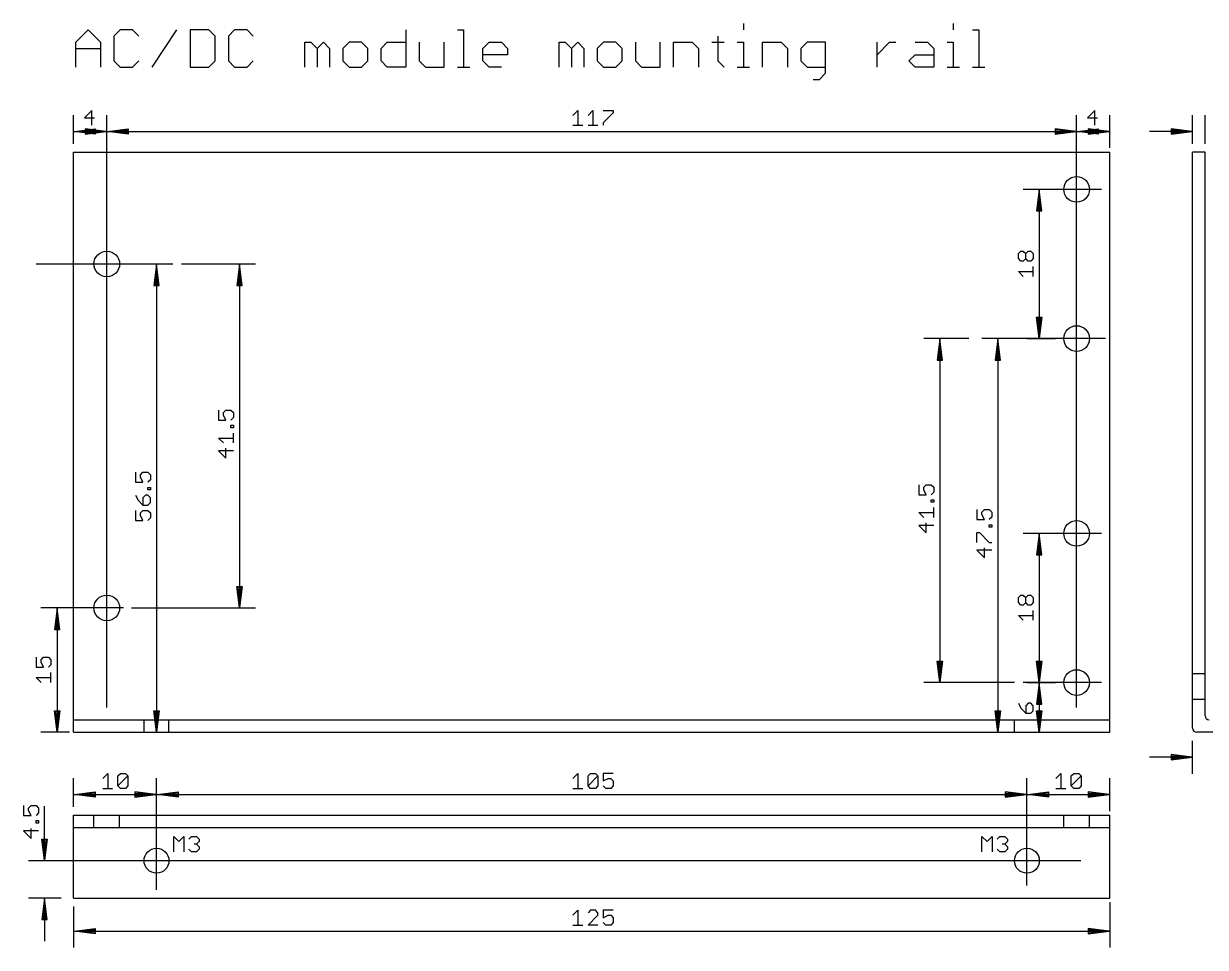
# Model space of a CAD drawing. Extents: x -16 to 648, y -52 to 442.
# Drawn here: x 314 to 456.5, y 279.1 to 390.5 of the extents above; entities that cross this region are included whole.
import ezdxf

# ---------------------------------------------------------------- set-up
doc = ezdxf.new("R2010")
doc.units = 0
doc.layers.add('20', color=7, linetype='CONTINUOUS')
doc.layers.add('47', color=2, linetype='CONTINUOUS')

msp = doc.modelspace()

# ---------------------------------------------------------------- linework, layer by layer
at = {"layer": '20'}
for p, q in [((320, 375), (445, 375)), ((320, 306.5), (320, 375)), ((445, 306.5), (445, 375)), ((455, 312.05), (455, 375)), ((456.5, 375), (455, 375)), ((456.5, 312.05), (456.5, 375)), ((455, 308.95), (455, 312.05)), ((456.5, 312.05), (455, 312.05)), ((456.5, 308.95), (456.5, 312.05)), ((456.5, 308.95), (455, 308.95)), ((455, 305.5), (455, 308.95)), ((456.5, 307), (456.5, 308.95)), ((320, 306.5), (328.5, 306.5)), ((320, 305), (320, 306.5)), ((328.5, 306.5), (331.5, 306.5)), ((328.5, 305), (328.5, 306.5)), ((331.5, 306.5), (433.5, 306.5)), ((331.5, 305), (331.5, 306.5)), ((433.5, 306.5), (436.5, 306.5)), ((433.5, 305), (433.5, 306.5)), ((436.5, 306.5), (445, 306.5)), ((436.5, 305), (436.5, 306.5)), ((445, 305), (445, 306.5)), ((320, 305), (328.5, 305)), ((328.5, 305), (331.5, 305)), ((331.5, 305), (433.5, 305)), ((433.5, 305), (436.5, 305)), ((436.5, 305), (445, 305)), ((459, 305), (455.5, 305)), ((320, 295), (322.45, 295)), ((320, 293.5), (320, 295)), ((322.45, 295), (325.55, 295)), ((322.45, 293.5), (322.45, 295)), ((325.55, 295), (439.45, 295)), ((325.55, 293.5), (325.55, 295)), ((439.45, 295), (442.55, 295)), ((439.45, 293.5), (439.45, 295)), ((442.55, 295), (445, 295)), ((442.55, 293.5), (442.55, 295)), ((445, 293.5), (445, 295)), ((320, 293.5), (322.45, 293.5)), ((320, 285), (320, 293.5)), ((322.45, 293.5), (325.55, 293.5)), ((325.55, 293.5), (439.45, 293.5)), ((439.45, 293.5), (442.55, 293.5)), ((442.55, 293.5), (445, 293.5)), ((445, 285), (445, 293.5)), ((320, 285), (445, 285))]:
    msp.add_line(p, q, dxfattribs=at)
for centre, radius in [((441, 370.5), 1.55), ((324, 361.5), 1.55), ((441, 352.5), 1.55), ((441, 329), 1.55), ((324, 320), 1.55), ((441, 311), 1.55), ((330, 289.5), 1.5), ((435, 289.5), 1.5)]:
    msp.add_circle(centre, radius, dxfattribs=at)
for centre in [(457, 307), (455.5, 305.5)]:
    msp.add_arc(centre, 0.5, 180, 270, dxfattribs=at)
at = {"layer": '47'}
for p, q in [((320.254, 388.2512), (321.7526, 389.7498)), ((321.7526, 389.7498), (323.2512, 388.2512)), ((325.6072, 389.7498), (324.8579, 389.0005)), ((327.1059, 389.7498), (325.6072, 389.7498)), ((327.8552, 389.0005), (327.1059, 389.7498)), ((329.4619, 385.254), (332.4591, 389.7498)), ((334.0658, 389.7498), (334.0658, 385.254)), ((336.3137, 389.7498), (334.0658, 389.7498)), ((337.063, 389.0005), (336.3137, 389.7498)), ((339.419, 389.7498), (338.6697, 389.0005)), ((340.9177, 389.7498), (339.419, 389.7498)), ((341.667, 389.0005), (340.9177, 389.7498)), ((360.0827, 389.7498), (360.0827, 385.254)), ((366.2933, 389.7498), (367.0427, 389.7498)), ((367.0427, 389.7498), (367.0427, 385.254)), ((400.8048, 390.4991), (400.8048, 389.7498)), ((426.1265, 390.4991), (426.1265, 389.7498)), ((428.4464, 389.7498), (429.1958, 389.7498)), ((429.1958, 389.7498), (429.1958, 385.254)), ((320.254, 385.254), (320.254, 388.2512)), ((323.2512, 388.2512), (323.2512, 385.254)), ((324.8579, 389.0005), (324.8579, 386.0033)), ((337.063, 386.0033), (337.063, 389.0005)), ((338.6697, 389.0005), (338.6697, 386.0033)), ((347.8776, 385.254), (347.8776, 388.2512)), ((347.8776, 388.2512), (348.6269, 388.2512)), ((348.6269, 388.2512), (349.3762, 387.5019)), ((349.3762, 387.5019), (350.1255, 388.2512)), ((350.1255, 388.2512), (350.8748, 387.5019)), ((353.2308, 388.2512), (352.4815, 387.5019)), ((354.7295, 388.2512), (353.2308, 388.2512)), ((355.4788, 387.5019), (354.7295, 388.2512)), ((357.0855, 387.5019), (357.8348, 388.2512)), ((357.8348, 388.2512), (360.0827, 388.2512)), ((361.6894, 388.2512), (361.6894, 386.0033)), ((364.6866, 385.254), (364.6866, 388.2512)), ((369.3626, 387.5019), (370.1119, 388.2512)), ((370.1119, 388.2512), (371.6106, 388.2512)), ((371.6106, 388.2512), (372.3599, 387.5019)), ((378.5705, 385.254), (378.5705, 388.2512)), ((378.5705, 388.2512), (379.3198, 388.2512)), ((379.3198, 388.2512), (380.0691, 387.5019)), ((380.0691, 387.5019), (380.8184, 388.2512)), ((380.8184, 388.2512), (381.5677, 387.5019)), ((383.9237, 388.2512), (383.1744, 387.5019)), ((385.4224, 388.2512), (383.9237, 388.2512)), ((386.1717, 387.5019), (385.4224, 388.2512)), ((387.7784, 388.2512), (387.7784, 386.0033)), ((390.7756, 385.254), (390.7756, 388.2512)), ((392.3823, 385.254), (392.3823, 388.2512)), ((392.3823, 388.2512), (394.6302, 388.2512)), ((394.6302, 388.2512), (395.3795, 387.5019)), ((396.9862, 388.2512), (398.4848, 388.2512)), ((397.7355, 389.0005), (397.7355, 386.0033)), ((400.0555, 388.2512), (400.8048, 388.2512)), ((400.8048, 388.2512), (400.8048, 385.254)), ((403.1248, 385.254), (403.1248, 388.2512)), ((403.1248, 388.2512), (405.3727, 388.2512)), ((405.3727, 388.2512), (406.122, 387.5019)), ((408.4781, 388.2512), (407.7287, 387.5019)), ((410.726, 388.2512), (408.4781, 388.2512)), ((410.726, 384.5047), (410.726, 388.2512)), ((416.9366, 385.254), (416.9366, 388.2512)), ((416.9366, 386.7526), (418.4352, 388.2512)), ((418.4352, 388.2512), (419.1845, 388.2512)), ((421.5225, 388.2512), (423.0211, 388.2512)), ((423.0211, 388.2512), (423.7705, 387.5019)), ((425.3772, 388.2512), (426.1265, 388.2512)), ((426.1265, 388.2512), (426.1265, 385.254)), ((320.254, 387.5019), (323.2512, 387.5019)), ((349.3762, 387.5019), (349.3762, 385.254)), ((350.8748, 387.5019), (350.8748, 385.254)), ((352.4815, 387.5019), (352.4815, 386.0033)), ((355.4788, 386.0033), (355.4788, 387.5019)), ((357.0855, 386.0033), (357.0855, 387.5019)), ((369.3626, 386.0033), (369.3626, 387.5019)), ((372.3599, 386.7526), (369.3626, 386.7526)), ((372.3599, 387.5019), (372.3599, 386.7526)), ((380.0691, 387.5019), (380.0691, 385.254)), ((381.5677, 387.5019), (381.5677, 385.254)), ((383.1744, 387.5019), (383.1744, 386.0033)), ((386.1717, 386.0033), (386.1717, 387.5019)), ((395.3795, 387.5019), (395.3795, 385.254)), ((406.122, 387.5019), (406.122, 385.254)), ((407.7287, 387.5019), (407.7287, 386.0033)), ((420.7732, 386.0033), (421.5225, 386.7526)), ((421.5225, 386.7526), (423.7705, 386.7526)), ((423.7705, 387.5019), (423.7705, 385.254)), ((324.8579, 386.0033), (325.6072, 385.254)), ((325.6072, 385.254), (327.1059, 385.254)), ((327.1059, 385.254), (327.8552, 386.0033)), ((334.0658, 385.254), (336.3137, 385.254)), ((336.3137, 385.254), (337.063, 386.0033)), ((338.6697, 386.0033), (339.419, 385.254)), ((339.419, 385.254), (340.9177, 385.254)), ((340.9177, 385.254), (341.667, 386.0033)), ((352.4815, 386.0033), (353.2308, 385.254)), ((353.2308, 385.254), (354.7295, 385.254)), ((354.7295, 385.254), (355.4788, 386.0033)), ((357.8348, 385.254), (357.0855, 386.0033)), ((360.0827, 385.254), (357.8348, 385.254)), ((361.6894, 386.0033), (362.4387, 385.254)), ((362.4387, 385.254), (364.6866, 385.254)), ((366.2933, 385.254), (367.792, 385.254)), ((370.1119, 385.254), (369.3626, 386.0033)), ((371.6106, 385.254), (370.1119, 385.254)), ((383.1744, 386.0033), (383.9237, 385.254)), ((383.9237, 385.254), (385.4224, 385.254)), ((385.4224, 385.254), (386.1717, 386.0033)), ((387.7784, 386.0033), (388.5277, 385.254)), ((388.5277, 385.254), (390.7756, 385.254)), ((397.7355, 386.0033), (398.4848, 385.254)), ((400.0555, 385.254), (401.5541, 385.254)), ((407.7287, 386.0033), (408.4781, 385.254)), ((408.4781, 385.254), (410.726, 385.254)), ((421.5225, 385.254), (420.7732, 386.0033)), ((423.7705, 385.254), (421.5225, 385.254)), ((425.3772, 385.254), (426.8758, 385.254)), ((428.4464, 385.254), (429.9451, 385.254)), ((409.2274, 383.7554), (409.9767, 383.7554)), ((409.9767, 383.7554), (410.726, 384.5047)), ((320, 376), (320, 379.45)), ((322.2064, 380.0299), (321.3072, 379.1308)), ((322.2064, 378.2316), (322.2064, 380.0299)), ((324, 308), (324, 379.45)), ((324, 377), (324, 379.45)), ((380.2139, 379.4305), (380.8134, 380.0299)), ((380.8134, 380.0299), (380.8134, 378.2316)), ((382.0555, 379.4305), (382.6549, 380.0299)), ((382.6549, 380.0299), (382.6549, 378.2316)), ((383.8971, 380.0299), (385.096, 380.0299)), ((385.096, 379.7302), (383.8971, 378.5313)), ((385.096, 380.0299), (385.096, 379.7302)), ((441, 308), (441, 379.45)), ((441, 376), (441, 379.45)), ((443.2064, 380.0299), (442.3072, 379.1308)), ((443.2064, 378.2316), (443.2064, 380.0299)), ((445, 375.5), (445, 379.45)), ((455, 376), (455, 379.45)), ((456.5, 376), (456.5, 379.45)), ((320.065, 377.5), (322.6, 377.8192)), ((321.3072, 379.1308), (322.5061, 379.1308)), ((323.935, 377.5), (321.4, 377.8192)), ((321.4, 377.8192), (321.4, 377.1808)), ((322.6, 377.8192), (322.6, 377.1808)), ((324.065, 377.5), (326.6, 377.8192)), ((326.6, 377.8192), (326.6, 377.1808)), ((380.2139, 378.2316), (381.4128, 378.2316)), ((382.0555, 378.2316), (383.2544, 378.2316)), ((383.8971, 378.5313), (383.8971, 378.2316)), ((440.935, 377.5), (438.4, 377.8192)), ((438.4, 377.8192), (438.4, 377.1808)), ((441.065, 377.5), (443.6, 377.8192)), ((442.3072, 379.1308), (443.5061, 379.1308)), ((444.935, 377.5), (442.4, 377.8192)), ((442.4, 377.8192), (442.4, 377.1808)), ((443.6, 377.8192), (443.6, 377.1808)), ((454.935, 377.5), (452.4, 377.8192)), ((452.4, 377.8192), (452.4, 377.1808)), ((320.065, 377.5), (322.6, 377.76)), ((320.065, 377.5), (322.6, 377.63)), ((320.065, 377.5), (323.935, 377.5)), ((322.6, 377.1808), (320.065, 377.5)), ((322.6, 377.37), (320.065, 377.5)), ((322.6, 377.24), (320.065, 377.5)), ((323.935, 377.5), (321.4, 377.76)), ((323.935, 377.5), (321.4, 377.63)), ((321.4, 377.1808), (323.935, 377.5)), ((321.4, 377.37), (323.935, 377.5)), ((321.4, 377.24), (323.935, 377.5)), ((324.065, 377.5), (326.6, 377.76)), ((324.065, 377.5), (326.6, 377.63)), ((324.065, 377.5), (440.935, 377.5)), ((326.6, 377.1808), (324.065, 377.5)), ((326.6, 377.37), (324.065, 377.5)), ((326.6, 377.24), (324.065, 377.5)), ((440.935, 377.5), (438.4, 377.76)), ((440.935, 377.5), (438.4, 377.63)), ((438.4, 377.1808), (440.935, 377.5)), ((438.4, 377.37), (440.935, 377.5)), ((438.4, 377.24), (440.935, 377.5)), ((441.065, 377.5), (443.6, 377.76)), ((441.065, 377.5), (443.6, 377.63)), ((441.065, 377.5), (444.935, 377.5)), ((443.6, 377.1808), (441.065, 377.5)), ((443.6, 377.37), (441.065, 377.5)), ((443.6, 377.24), (441.065, 377.5)), ((444.935, 377.5), (442.4, 377.76)), ((444.935, 377.5), (442.4, 377.63)), ((442.4, 377.1808), (444.935, 377.5)), ((442.4, 377.37), (444.935, 377.5)), ((442.4, 377.24), (444.935, 377.5)), ((454.935, 377.5), (449.8, 377.5)), ((454.935, 377.5), (452.4, 377.76)), ((454.935, 377.5), (452.4, 377.63)), ((452.4, 377.1808), (454.935, 377.5)), ((452.4, 377.37), (454.935, 377.5)), ((452.4, 377.24), (454.935, 377.5)), ((444, 370.5), (434.55, 370.5)), ((436.5, 370.435), (436.1808, 367.9)), ((436.5, 370.435), (436.24, 367.9)), ((436.5, 370.435), (436.37, 367.9)), ((436.5, 370.435), (436.5, 352.565)), ((436.8192, 367.9), (436.5, 370.435)), ((436.63, 367.9), (436.5, 370.435)), ((436.76, 367.9), (436.5, 370.435)), ((436.1808, 367.9), (436.8192, 367.9)), ((433.9701, 362.7491), (434.2698, 363.0488)), ((433.9701, 362.1496), (433.9701, 362.7491)), ((434.2698, 361.8499), (433.9701, 362.1496)), ((434.2698, 363.0488), (434.5695, 363.0488)), ((434.5695, 363.0488), (434.8692, 362.7491)), ((434.8692, 362.1496), (434.5695, 361.8499)), ((434.8692, 362.7491), (435.169, 363.0488)), ((434.8692, 362.1496), (434.8692, 362.7491)), ((435.169, 361.8499), (434.8692, 362.1496)), ((435.169, 363.0488), (435.4687, 363.0488)), ((435.4687, 363.0488), (435.7684, 362.7491)), ((435.7684, 362.1496), (435.4687, 361.8499)), ((435.7684, 362.7491), (435.7684, 362.1496)), ((315.5, 361.5), (331.95, 361.5)), ((330, 361.435), (329.6808, 358.9)), ((330, 361.435), (329.74, 358.9)), ((330, 361.435), (329.87, 358.9)), ((330, 361.435), (330, 305.065)), ((330.3192, 358.9), (330, 361.435)), ((330.13, 358.9), (330, 361.435)), ((330.26, 358.9), (330, 361.435)), ((333, 361.5), (341.95, 361.5)), ((340, 361.435), (339.6808, 358.9)), ((340, 361.435), (339.74, 358.9)), ((340, 361.435), (339.87, 358.9)), ((340, 361.435), (340, 320.065)), ((340.3192, 358.9), (340, 361.435)), ((340.13, 358.9), (340, 361.435)), ((340.26, 358.9), (340, 361.435)), ((434.5695, 361.8499), (434.2698, 361.8499)), ((435.4687, 361.8499), (435.169, 361.8499)), ((435.7684, 360.0083), (435.7684, 361.2072)), ((434.5695, 360.0083), (433.9701, 360.6078)), ((433.9701, 360.6078), (435.7684, 360.6078)), ((329.6808, 358.9), (330.3192, 358.9)), ((339.6808, 358.9), (340.3192, 358.9)), ((436.5, 352.565), (436.1808, 355.1)), ((436.1808, 355.1), (436.8192, 355.1)), ((436.5, 352.565), (436.24, 355.1)), ((436.5, 352.565), (436.37, 355.1)), ((436.8192, 355.1), (436.5, 352.565)), ((436.63, 355.1), (436.5, 352.565)), ((436.76, 355.1), (436.5, 352.565)), ((428, 352.5), (422.55, 352.5)), ((424.5, 352.435), (424.1808, 349.9)), ((424.5, 352.435), (424.24, 349.9)), ((424.5, 352.435), (424.37, 349.9)), ((424.5, 352.435), (424.5, 311.065)), ((424.8192, 349.9), (424.5, 352.435)), ((424.63, 349.9), (424.5, 352.435)), ((424.76, 349.9), (424.5, 352.435)), ((444.5, 352.5), (429.55, 352.5)), ((431.5, 352.435), (431.1808, 349.9)), ((431.5, 352.435), (431.24, 349.9)), ((431.5, 352.435), (431.37, 349.9)), ((431.5, 352.435), (431.5, 305.065)), ((431.8192, 349.9), (431.5, 352.435)), ((431.63, 349.9), (431.5, 352.435)), ((431.76, 349.9), (431.5, 352.435)), ((435, 352.5), (438.45, 352.5)), ((424.1808, 349.9), (424.8192, 349.9)), ((431.1808, 349.9), (431.8192, 349.9)), ((337.4701, 343.8651), (337.4701, 342.6662)), ((338.0695, 343.5654), (338.3692, 343.8651)), ((338.3692, 343.8651), (338.9687, 343.8651)), ((338.9687, 343.8651), (339.2684, 343.5654)), ((337.4701, 342.6662), (338.3692, 342.6662)), ((338.0695, 343.2656), (338.0695, 343.5654)), ((338.3692, 342.6662), (338.0695, 343.2656)), ((339.2684, 342.9659), (338.9687, 342.6662)), ((339.2684, 343.5654), (339.2684, 342.9659)), ((338.9687, 341.7454), (338.9687, 342.0451)), ((338.9687, 342.0451), (339.2684, 342.0451)), ((339.2684, 341.7454), (338.9687, 341.7454)), ((339.2684, 342.0451), (339.2684, 341.7454)), ((339.2684, 339.9038), (339.2684, 341.1027)), ((338.0695, 339.9038), (337.4701, 340.5033)), ((337.4701, 340.5033), (339.2684, 340.5033)), ((339.2684, 338.9614), (337.4701, 338.9614)), ((337.4701, 338.9614), (338.3692, 338.0623)), ((338.3692, 338.0623), (338.3692, 339.2612)), ((327.4701, 336.3651), (327.4701, 335.1662)), ((327.4701, 335.1662), (328.3692, 335.1662)), ((328.0695, 336.0654), (328.3692, 336.3651)), ((328.0695, 335.7656), (328.0695, 336.0654)), ((328.3692, 335.1662), (328.0695, 335.7656)), ((328.3692, 336.3651), (328.9687, 336.3651)), ((328.9687, 336.3651), (329.2684, 336.0654)), ((329.2684, 335.4659), (328.9687, 335.1662)), ((329.2684, 336.0654), (329.2684, 335.4659)), ((327.4701, 333.6027), (327.7698, 333.0033)), ((328.669, 333.6027), (328.3692, 333.303)), ((328.9687, 333.6027), (328.669, 333.6027)), ((328.9687, 334.2454), (328.9687, 334.5451)), ((328.9687, 334.5451), (329.2684, 334.5451)), ((329.2684, 334.2454), (328.9687, 334.2454)), ((329.2684, 333.303), (328.9687, 333.6027)), ((329.2684, 334.5451), (329.2684, 334.2454)), ((421.9701, 334.8651), (421.9701, 333.6662)), ((421.9701, 333.6662), (422.8692, 333.6662)), ((422.5695, 334.5654), (422.8692, 334.8651)), ((422.5695, 334.2656), (422.5695, 334.5654)), ((422.8692, 333.6662), (422.5695, 334.2656)), ((422.8692, 334.8651), (423.4687, 334.8651)), ((423.4687, 334.8651), (423.7684, 334.5654)), ((423.7684, 333.9659), (423.4687, 333.6662)), ((423.7684, 334.5654), (423.7684, 333.9659)), ((327.7698, 333.0033), (328.3692, 332.4038)), ((328.3692, 333.303), (328.3692, 332.4038)), ((328.3692, 332.4038), (328.9687, 332.4038)), ((328.9687, 332.4038), (329.2684, 332.7036)), ((329.2684, 332.7036), (329.2684, 333.303)), ((423.4687, 332.7454), (423.4687, 333.0451)), ((423.4687, 333.0451), (423.7684, 333.0451)), ((423.7684, 332.7454), (423.4687, 332.7454)), ((423.7684, 333.0451), (423.7684, 332.7454)), ((327.4701, 331.7612), (327.4701, 330.5623)), ((328.0695, 331.4614), (328.3692, 331.7612)), ((328.0695, 331.1617), (328.0695, 331.4614)), ((328.3692, 330.5623), (328.0695, 331.1617)), ((328.3692, 331.7612), (328.9687, 331.7612)), ((328.9687, 331.7612), (329.2684, 331.4614)), ((329.2684, 330.862), (328.9687, 330.5623)), ((329.2684, 331.4614), (329.2684, 330.862)), ((422.5695, 330.9038), (421.9701, 331.5033)), ((421.9701, 331.5033), (423.7684, 331.5033)), ((423.7684, 330.9038), (423.7684, 332.1027)), ((428.9701, 331.8651), (428.9701, 330.6662)), ((429.5695, 331.5654), (429.8692, 331.8651)), ((429.5695, 331.2656), (429.5695, 331.5654)), ((429.8692, 330.6662), (429.5695, 331.2656)), ((429.8692, 331.8651), (430.4687, 331.8651)), ((430.4687, 331.8651), (430.7684, 331.5654)), ((430.7684, 330.9659), (430.4687, 330.6662)), ((430.7684, 331.5654), (430.7684, 330.9659)), ((327.4701, 330.5623), (328.3692, 330.5623)), ((423.7684, 329.9614), (421.9701, 329.9614)), ((421.9701, 329.9614), (422.8692, 329.0623)), ((422.8692, 329.0623), (422.8692, 330.2612)), ((428.9701, 330.6662), (429.8692, 330.6662)), ((430.4687, 329.7454), (430.4687, 330.0451)), ((430.4687, 330.0451), (430.7684, 330.0451)), ((430.7684, 329.7454), (430.4687, 329.7454)), ((430.7684, 330.0451), (430.7684, 329.7454)), ((428.9701, 327.9038), (428.9701, 329.1027)), ((428.9701, 329.1027), (429.2698, 329.1027)), ((429.2698, 329.1027), (430.4687, 327.9038)), ((430.4687, 327.9038), (430.7684, 327.9038)), ((444, 329), (434.55, 329)), ((436.5, 328.935), (436.1808, 326.4)), ((436.5, 328.935), (436.24, 326.4)), ((436.5, 328.935), (436.37, 326.4)), ((436.5, 328.935), (436.5, 311.065)), ((436.8192, 326.4), (436.5, 328.935)), ((436.63, 326.4), (436.5, 328.935)), ((436.76, 326.4), (436.5, 328.935)), ((430.7684, 326.9614), (428.9701, 326.9614)), ((428.9701, 326.9614), (429.8692, 326.0623)), ((429.8692, 326.0623), (429.8692, 327.2612)), ((436.1808, 326.4), (436.8192, 326.4)), ((340, 320.065), (339.6808, 322.6)), ((339.6808, 322.6), (340.3192, 322.6)), ((340, 320.065), (339.74, 322.6)), ((340, 320.065), (339.87, 322.6)), ((340.3192, 322.6), (340, 320.065)), ((340.13, 322.6), (340, 320.065)), ((340.26, 322.6), (340, 320.065)), ((433.9701, 321.2491), (434.2698, 321.5488)), ((433.9701, 320.6496), (433.9701, 321.2491)), ((434.2698, 321.5488), (434.5695, 321.5488)), ((434.5695, 321.5488), (434.8692, 321.2491)), ((434.8692, 321.2491), (435.169, 321.5488)), ((434.8692, 320.6496), (434.8692, 321.2491)), ((435.169, 321.5488), (435.4687, 321.5488)), ((435.4687, 321.5488), (435.7684, 321.2491)), ((435.7684, 321.2491), (435.7684, 320.6496)), ((326, 320), (316.05, 320)), ((318, 319.935), (317.6808, 317.4)), ((318, 319.935), (317.74, 317.4)), ((318, 319.935), (317.87, 317.4)), ((318, 319.935), (318, 305.065)), ((318.3192, 317.4), (318, 319.935)), ((318.13, 317.4), (318, 319.935)), ((318.26, 317.4), (318, 319.935)), ((327, 320), (341.95, 320)), ((434.2698, 320.3499), (433.9701, 320.6496)), ((434.5695, 320.3499), (434.2698, 320.3499)), ((434.8692, 320.6496), (434.5695, 320.3499)), ((435.169, 320.3499), (434.8692, 320.6496)), ((435.4687, 320.3499), (435.169, 320.3499)), ((435.7684, 320.6496), (435.4687, 320.3499)), ((435.7684, 318.5083), (435.7684, 319.7072)), ((434.5695, 318.5083), (433.9701, 319.1078)), ((433.9701, 319.1078), (435.7684, 319.1078)), ((317.6808, 317.4), (318.3192, 317.4)), ((315.4701, 314.0488), (315.4701, 312.8499)), ((316.0695, 313.7491), (316.3692, 314.0488)), ((316.0695, 313.4494), (316.0695, 313.7491)), ((316.3692, 314.0488), (316.9687, 314.0488)), ((316.9687, 314.0488), (317.2684, 313.7491)), ((317.2684, 313.7491), (317.2684, 313.1496)), ((315.4701, 312.8499), (316.3692, 312.8499)), ((316.3692, 312.8499), (316.0695, 313.4494)), ((317.2684, 313.1496), (316.9687, 312.8499)), ((424.5, 311.065), (424.1808, 313.6)), ((424.1808, 313.6), (424.8192, 313.6)), ((424.5, 311.065), (424.24, 313.6)), ((424.5, 311.065), (424.37, 313.6)), ((424.8192, 313.6), (424.5, 311.065)), ((424.63, 313.6), (424.5, 311.065)), ((424.76, 313.6), (424.5, 311.065)), ((436.5, 311.065), (436.1808, 313.6)), ((436.1808, 313.6), (436.8192, 313.6)), ((436.5, 311.065), (436.24, 313.6)), ((436.5, 311.065), (436.37, 313.6)), ((436.8192, 313.6), (436.5, 311.065)), ((436.63, 313.6), (436.5, 311.065)), ((436.76, 313.6), (436.5, 311.065)), ((316.0695, 311.0083), (315.4701, 311.6078)), ((315.4701, 311.6078), (317.2684, 311.6078)), ((317.2684, 311.0083), (317.2684, 312.2072)), ((433.5, 311), (422.55, 311)), ((444, 311), (434.55, 311)), ((435, 311), (438.45, 311)), ((436.5, 310.935), (436.1808, 308.4)), ((436.5, 310.935), (436.24, 308.4)), ((436.5, 310.935), (436.37, 308.4)), ((436.5, 310.935), (436.5, 305.065)), ((436.8192, 308.4), (436.5, 310.935)), ((436.63, 308.4), (436.5, 310.935)), ((436.76, 308.4), (436.5, 310.935)), ((433.9701, 308.5061), (434.2698, 307.9066)), ((435.169, 308.5061), (434.8692, 308.2064)), ((434.8692, 308.2064), (434.8692, 307.3072)), ((435.4687, 308.5061), (435.169, 308.5061)), ((435.7684, 308.2064), (435.4687, 308.5061)), ((435.7684, 307.6069), (435.7684, 308.2064)), ((436.1808, 308.4), (436.8192, 308.4)), ((318, 305.065), (317.6808, 307.6)), ((317.6808, 307.6), (318.3192, 307.6)), ((318, 305.065), (317.74, 307.6)), ((318, 305.065), (317.87, 307.6)), ((318.3192, 307.6), (318, 305.065)), ((318.13, 307.6), (318, 305.065)), ((318.26, 307.6), (318, 305.065)), ((330, 305.065), (329.6808, 307.6)), ((329.6808, 307.6), (330.3192, 307.6)), ((330, 305.065), (329.74, 307.6)), ((330, 305.065), (329.87, 307.6)), ((330.3192, 307.6), (330, 305.065)), ((330.13, 307.6), (330, 305.065)), ((330.26, 307.6), (330, 305.065)), ((431.5, 305.065), (431.1808, 307.6)), ((431.1808, 307.6), (431.8192, 307.6)), ((431.5, 305.065), (431.24, 307.6)), ((431.5, 305.065), (431.37, 307.6)), ((431.8192, 307.6), (431.5, 305.065)), ((431.63, 307.6), (431.5, 305.065)), ((431.76, 307.6), (431.5, 305.065)), ((434.2698, 307.9066), (434.8692, 307.3072)), ((434.8692, 307.3072), (435.4687, 307.3072)), ((435.4687, 307.3072), (435.7684, 307.6069)), ((436.5, 305.065), (436.1808, 307.6)), ((436.1808, 307.6), (436.8192, 307.6)), ((436.5, 305.065), (436.24, 307.6)), ((436.5, 305.065), (436.37, 307.6)), ((436.8192, 307.6), (436.5, 305.065)), ((436.63, 307.6), (436.5, 305.065)), ((436.76, 307.6), (436.5, 305.065)), ((319.5, 305), (316.05, 305)), ((328.5, 305), (331.95, 305)), ((430, 305), (433.45, 305)), ((435.5, 305), (438.45, 305)), ((455, 300), (455, 303.95)), ((454.935, 302), (452.4, 302.3192)), ((452.4, 302.3192), (452.4, 301.6808)), ((454.935, 302), (452.4, 302.26)), ((454.935, 302), (449.8, 302)), ((454.935, 302), (452.4, 302.13)), ((452.4, 301.6808), (454.935, 302)), ((452.4, 301.87), (454.935, 302)), ((452.4, 301.74), (454.935, 302)), ((320, 296), (320, 299.45)), ((323.5083, 299.4305), (324.1078, 300.0299)), ((324.1078, 300.0299), (324.1078, 298.2316)), ((325.3499, 299.7302), (325.6496, 300.0299)), ((325.3499, 298.5313), (325.3499, 299.7302)), ((325.3499, 298.5313), (326.5488, 299.7302)), ((325.6496, 300.0299), (326.2491, 300.0299)), ((326.2491, 300.0299), (326.5488, 299.7302)), ((326.5488, 299.7302), (326.5488, 298.5313)), ((330, 286), (330, 299.45)), ((330, 296), (330, 299.45)), ((380.2139, 299.4305), (380.8134, 300.0299)), ((380.8134, 300.0299), (380.8134, 298.2316)), ((382.0555, 299.7302), (382.3552, 300.0299)), ((382.0555, 298.5313), (382.0555, 299.7302)), ((382.0555, 298.5313), (383.2544, 299.7302)), ((382.3552, 300.0299), (382.9547, 300.0299)), ((382.9547, 300.0299), (383.2544, 299.7302)), ((383.2544, 299.7302), (383.2544, 298.5313)), ((385.096, 300.0299), (383.8971, 300.0299)), ((383.8971, 300.0299), (383.8971, 299.1308)), ((383.8971, 299.1308), (384.4965, 299.4305)), ((384.4965, 299.4305), (384.7962, 299.4305)), ((384.7962, 299.4305), (385.096, 299.1308)), ((435, 286.5), (435, 299.45)), ((435, 288), (435, 299.45)), ((438.5083, 299.4305), (439.1078, 300.0299)), ((439.1078, 300.0299), (439.1078, 298.2316)), ((440.3499, 299.7302), (440.6496, 300.0299)), ((440.3499, 298.5313), (440.3499, 299.7302)), ((440.3499, 298.5313), (441.5488, 299.7302)), ((440.6496, 300.0299), (441.2491, 300.0299)), ((441.2491, 300.0299), (441.5488, 299.7302)), ((441.5488, 299.7302), (441.5488, 298.5313)), ((445, 295.5), (445, 299.45)), ((323.5083, 298.2316), (324.7072, 298.2316)), ((325.6496, 298.2316), (325.3499, 298.5313)), ((326.2491, 298.2316), (325.6496, 298.2316)), ((326.5488, 298.5313), (326.2491, 298.2316)), ((380.2139, 298.2316), (381.4128, 298.2316)), ((382.3552, 298.2316), (382.0555, 298.5313)), ((382.9547, 298.2316), (382.3552, 298.2316)), ((383.2544, 298.5313), (382.9547, 298.2316)), ((384.1968, 298.2316), (383.8971, 298.5313)), ((384.7962, 298.2316), (384.1968, 298.2316)), ((385.096, 298.5313), (384.7962, 298.2316)), ((385.096, 299.1308), (385.096, 298.5313)), ((438.5083, 298.2316), (439.7072, 298.2316)), ((440.6496, 298.2316), (440.3499, 298.5313)), ((441.2491, 298.2316), (440.6496, 298.2316)), ((441.5488, 298.5313), (441.2491, 298.2316)), ((320.065, 297.5), (322.6, 297.8192)), ((320.065, 297.5), (322.6, 297.76)), ((320.065, 297.5), (322.6, 297.63)), ((320.065, 297.5), (329.935, 297.5)), ((322.6, 297.1808), (320.065, 297.5)), ((322.6, 297.37), (320.065, 297.5)), ((322.6, 297.24), (320.065, 297.5)), ((322.6, 297.8192), (322.6, 297.1808)), ((329.935, 297.5), (327.4, 297.8192)), ((327.4, 297.8192), (327.4, 297.1808)), ((329.935, 297.5), (327.4, 297.76)), ((329.935, 297.5), (327.4, 297.63)), ((327.4, 297.1808), (329.935, 297.5)), ((327.4, 297.37), (329.935, 297.5)), ((327.4, 297.24), (329.935, 297.5)), ((330.065, 297.5), (332.6, 297.8192)), ((330.065, 297.5), (332.6, 297.76)), ((330.065, 297.5), (332.6, 297.63)), ((330.065, 297.5), (434.935, 297.5)), ((332.6, 297.1808), (330.065, 297.5)), ((332.6, 297.37), (330.065, 297.5)), ((332.6, 297.24), (330.065, 297.5)), ((332.6, 297.8192), (332.6, 297.1808)), ((434.935, 297.5), (432.4, 297.8192)), ((432.4, 297.8192), (432.4, 297.1808)), ((434.935, 297.5), (432.4, 297.76)), ((434.935, 297.5), (432.4, 297.63)), ((432.4, 297.1808), (434.935, 297.5)), ((432.4, 297.37), (434.935, 297.5)), ((432.4, 297.24), (434.935, 297.5)), ((435.065, 297.5), (437.6, 297.8192)), ((435.065, 297.5), (437.6, 297.76)), ((435.065, 297.5), (437.6, 297.63)), ((435.065, 297.5), (444.935, 297.5)), ((437.6, 297.1808), (435.065, 297.5)), ((437.6, 297.37), (435.065, 297.5)), ((437.6, 297.24), (435.065, 297.5)), ((437.6, 297.8192), (437.6, 297.1808)), ((444.935, 297.5), (442.4, 297.8192)), ((442.4, 297.8192), (442.4, 297.1808)), ((444.935, 297.5), (442.4, 297.76)), ((444.935, 297.5), (442.4, 297.63)), ((442.4, 297.1808), (444.935, 297.5)), ((442.4, 297.37), (444.935, 297.5)), ((442.4, 297.24), (444.935, 297.5)), ((313.9701, 296.1628), (313.9701, 294.964)), ((314.5695, 295.8631), (314.8692, 296.1628)), ((314.5695, 295.5634), (314.5695, 295.8631)), ((314.8692, 294.964), (314.5695, 295.5634)), ((314.8692, 296.1628), (315.4687, 296.1628)), ((315.4687, 296.1628), (315.7684, 295.8631)), ((315.7684, 295.2637), (315.4687, 294.964)), ((315.7684, 295.8631), (315.7684, 295.2637)), ((316.5, 289.565), (316.5, 296.0809)), ((313.9701, 294.964), (314.8692, 294.964)), ((315.4687, 294.0432), (315.4687, 294.3429)), ((315.4687, 294.3429), (315.7684, 294.3429)), ((315.7684, 294.0432), (315.4687, 294.0432)), ((315.7684, 294.3429), (315.7684, 294.0432)), ((315.7684, 293.1008), (313.9701, 293.1008)), ((313.9701, 293.1008), (314.8692, 292.2016)), ((314.8692, 292.2016), (314.8692, 293.4005)), ((332.0762, 290.5762), (332.0762, 292.4254)), ((332.0762, 292.4254), (332.6926, 291.809)), ((332.6926, 291.809), (333.309, 292.4254)), ((333.309, 292.4254), (333.309, 290.5762)), ((333.9178, 292.1172), (334.226, 292.4254)), ((334.226, 292.4254), (334.8424, 292.4254)), ((334.8424, 292.4254), (335.1506, 292.1172)), ((429.5762, 290.5762), (429.5762, 292.4254)), ((429.5762, 292.4254), (430.1926, 291.809)), ((430.1926, 291.809), (430.809, 292.4254)), ((430.809, 292.4254), (430.809, 290.5762)), ((431.4178, 292.1172), (431.726, 292.4254)), ((431.726, 292.4254), (432.3424, 292.4254)), ((432.3424, 292.4254), (432.6506, 292.1172)), ((316.5, 289.565), (316.1808, 292.1)), ((316.1808, 292.1), (316.8192, 292.1)), ((316.5, 289.565), (316.24, 292.1)), ((316.5, 289.565), (316.37, 292.1)), ((316.8192, 292.1), (316.5, 289.565)), ((316.63, 292.1), (316.5, 289.565)), ((316.76, 292.1), (316.5, 289.565)), ((334.226, 290.5762), (333.9178, 290.8844)), ((334.8424, 291.5008), (334.5342, 291.5008)), ((335.1506, 291.809), (334.8424, 291.5008)), ((334.8424, 291.5008), (335.1506, 291.1926)), ((335.1506, 290.8844), (334.8424, 290.5762)), ((335.1506, 292.1172), (335.1506, 291.809)), ((335.1506, 291.1926), (335.1506, 290.8844)), ((431.726, 290.5762), (431.4178, 290.8844)), ((432.3424, 291.5008), (432.0342, 291.5008)), ((432.6506, 291.809), (432.3424, 291.5008)), ((432.3424, 291.5008), (432.6506, 291.1926)), ((432.6506, 290.8844), (432.3424, 290.5762)), ((432.6506, 292.1172), (432.6506, 291.809)), ((432.6506, 291.1926), (432.6506, 290.8844)), ((441.5, 289.5), (314.55, 289.5)), ((334.8424, 290.5762), (334.226, 290.5762)), ((432.3424, 290.5762), (431.726, 290.5762)), ((318.5, 285), (314.55, 285)), ((316.5, 284.935), (316.1808, 282.4)), ((316.5, 284.935), (316.24, 282.4)), ((316.5, 284.935), (316.37, 282.4)), ((316.5, 284.935), (316.5, 279.8)), ((316.8192, 282.4), (316.5, 284.935)), ((316.63, 282.4), (316.5, 284.935)), ((316.76, 282.4), (316.5, 284.935)), ((320, 284), (320, 279.05)), ((445, 284.5), (445, 279.05)), ((316.1808, 282.4), (316.8192, 282.4)), ((380.2139, 282.9305), (380.8134, 283.5299)), ((380.8134, 283.5299), (380.8134, 281.7316)), ((382.3552, 283.5299), (382.0555, 283.2302)), ((382.0555, 281.7316), (383.2544, 282.9305)), ((382.9547, 283.5299), (382.3552, 283.5299)), ((383.2544, 283.2302), (382.9547, 283.5299)), ((383.2544, 282.9305), (383.2544, 283.2302)), ((385.096, 283.5299), (383.8971, 283.5299)), ((383.8971, 283.5299), (383.8971, 282.6308)), ((383.8971, 282.6308), (384.4965, 282.9305)), ((384.4965, 282.9305), (384.7962, 282.9305)), ((384.7962, 282.9305), (385.096, 282.6308)), ((385.096, 282.6308), (385.096, 282.0313)), ((320.065, 281), (322.6, 281.3192)), ((320.065, 281), (322.6, 281.26)), ((320.065, 281), (322.6, 281.13)), ((320.065, 281), (444.935, 281)), ((322.6, 280.6808), (320.065, 281)), ((322.6, 280.87), (320.065, 281)), ((322.6, 280.74), (320.065, 281)), ((322.6, 281.3192), (322.6, 280.6808)), ((380.2139, 281.7316), (381.4128, 281.7316)), ((383.2544, 281.7316), (382.0555, 281.7316)), ((384.1968, 281.7316), (383.8971, 282.0313)), ((384.7962, 281.7316), (384.1968, 281.7316)), ((385.096, 282.0313), (384.7962, 281.7316)), ((444.935, 281), (442.4, 281.3192)), ((442.4, 281.3192), (442.4, 280.6808)), ((444.935, 281), (442.4, 281.26)), ((444.935, 281), (442.4, 281.13)), ((442.4, 280.6808), (444.935, 281)), ((442.4, 280.87), (444.935, 281)), ((442.4, 280.74), (444.935, 281))]:
    msp.add_line(p, q, dxfattribs=at)

doc.saveas('drawing.dxf')
